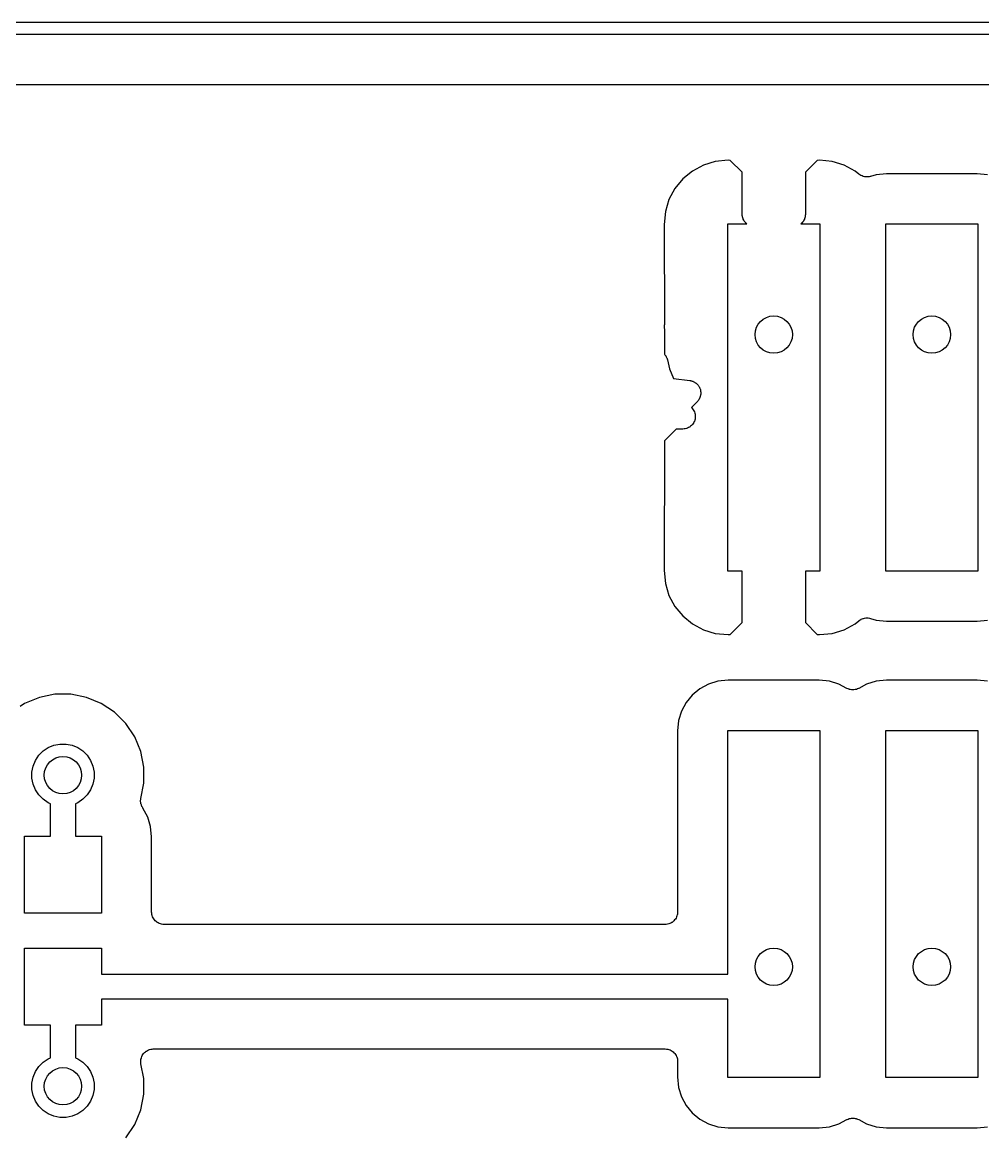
# Model space of a CAD drawing. Extents: x 4.8 to 7.88, y -6.14 to -3.94.
# Drawn here: x 7.2804 to 7.5842, y -4.2864 to -3.935 of the extents above; entities that cross this region are included whole.
import ezdxf

# ---------------------------------------------------------------- set-up
doc = ezdxf.new("R2010")
doc.units = 0
doc.header["$MEASUREMENT"] = 0
doc.layers.add('BLACK', color=7, linetype='CONTINUOUS')

msp = doc.modelspace()

# ---------------------------------------------------------------- linework, layer by layer
at = {"layer": 'BLACK', "linetype": 'CONTINUOUS'}
for p, q in [((4.80325, -3.93504), (7.87392, -3.93504)), ((7.87205, -3.93898), (4.80512, -3.93898)), ((6.32992, -3.95472), (7.85236, -3.95472)), ((7.49585, -3.98025), (7.49238, -3.98211)), ((7.49962, -3.97911), (7.49585, -3.98025)), ((7.50365, -3.97871), (7.49962, -3.97911)), ((7.50436, -3.97874), (7.50365, -3.97871)), ((7.50811, -3.9825), (7.50436, -3.97874)), ((7.53186, -3.97874), (7.52811, -3.9825)), ((7.53257, -3.97871), (7.53186, -3.97874)), ((7.5366, -3.97911), (7.53257, -3.97871)), ((7.54037, -3.98025), (7.5366, -3.97911)), ((7.54384, -3.98211), (7.54037, -3.98025)), ((7.49238, -3.98211), (7.48933, -3.98461)), ((7.50811, -3.99577), (7.50811, -3.9825)), ((7.52811, -3.9825), (7.52811, -3.99583)), ((7.54506, -3.98311), (7.54384, -3.98211)), ((7.54536, -3.98331), (7.54506, -3.98311)), ((7.54566, -3.98352), (7.54536, -3.98331)), ((7.54568, -3.98352), (7.54566, -3.98352)), ((7.5457, -3.98353), (7.54568, -3.98352)), ((7.54604, -3.98368), (7.5457, -3.98353)), ((7.54637, -3.98382), (7.54604, -3.98368)), ((7.54639, -3.98382), (7.54637, -3.98382)), ((7.54641, -3.98383), (7.54639, -3.98382)), ((7.54676, -3.9839), (7.54641, -3.98383)), ((7.54712, -3.98398), (7.54676, -3.9839)), ((7.54829, -3.98391), (7.54793, -3.98398)), ((7.54865, -3.98385), (7.54829, -3.98391)), ((7.54868, -3.98384), (7.54865, -3.98385)), ((7.5487, -3.98383), (7.54868, -3.98384)), ((7.54868, -3.98384), (7.54868, -3.98384)), ((7.54868, -3.98384), (7.54868, -3.98384)), ((7.55046, -3.9833), (7.5487, -3.98383)), ((7.55374, -3.98298), (7.55046, -3.9833)), ((7.58248, -3.98298), (7.55374, -3.98298)), ((7.58576, -3.9833), (7.58248, -3.98298)), ((7.48933, -3.98461), (7.48683, -3.98765)), ((7.54714, -3.98398), (7.54712, -3.98398)), ((7.54716, -3.98398), (7.54714, -3.98398)), ((7.54752, -3.98398), (7.54716, -3.98398)), ((7.54789, -3.98399), (7.54752, -3.98398)), ((7.54791, -3.98398), (7.54789, -3.98399)), ((7.54793, -3.98398), (7.54791, -3.98398)), ((7.48683, -3.98765), (7.48498, -3.99113)), ((7.48498, -3.99113), (7.48383, -3.9949)), ((7.48383, -3.9949), (7.48343, -3.99901)), ((7.50811, -3.99579), (7.50811, -3.99577)), ((7.50811, -3.99582), (7.50811, -3.99579)), ((7.50815, -3.99618), (7.50811, -3.99582)), ((7.50819, -3.99653), (7.50815, -3.99618)), ((7.50819, -3.99656), (7.50819, -3.99653)), ((7.5082, -3.99659), (7.50819, -3.99656)), ((7.5083, -3.99693), (7.5082, -3.99659)), ((7.50841, -3.99727), (7.5083, -3.99693)), ((7.50842, -3.99729), (7.50841, -3.99727)), ((7.50843, -3.99732), (7.50842, -3.99729)), ((7.5086, -3.99763), (7.50843, -3.99732)), ((7.50877, -3.99795), (7.5086, -3.99763)), ((7.50879, -3.99797), (7.50877, -3.99795)), ((7.52763, -3.99767), (7.52748, -3.99797)), ((7.52779, -3.99738), (7.52763, -3.99767)), ((7.52781, -3.99733), (7.52779, -3.99738)), ((7.52783, -3.99728), (7.52781, -3.99733)), ((7.52792, -3.99696), (7.52783, -3.99728)), ((7.52802, -3.99665), (7.52792, -3.99696)), ((7.52803, -3.9966), (7.52802, -3.99665)), ((7.52804, -3.99655), (7.52803, -3.9966)), ((7.52807, -3.99621), (7.52804, -3.99655)), ((7.52811, -3.99588), (7.52807, -3.99621)), ((7.52811, -3.99583), (7.52811, -3.99588)), ((7.48343, -3.99901), (7.48351, -4.03061)), ((7.50354, -4.10866), (7.50354, -3.99882)), ((7.50354, -3.99882), (7.50959, -3.99882)), ((7.5088, -3.99799), (7.50879, -3.99797)), ((7.50903, -3.99827), (7.5088, -3.99799)), ((7.50925, -3.99854), (7.50903, -3.99827)), ((7.50927, -3.99856), (7.50925, -3.99854)), ((7.50929, -3.99858), (7.50927, -3.99856)), ((7.50957, -3.9988), (7.50929, -3.99858)), ((7.50959, -3.99882), (7.50957, -3.9988)), ((7.52693, -3.99864), (7.52671, -3.99882)), ((7.52671, -3.99882), (7.53268, -3.99882)), ((7.52696, -3.9986), (7.52693, -3.99864)), ((7.527, -3.99857), (7.52696, -3.9986)), ((7.52721, -3.99831), (7.527, -3.99857)), ((7.52742, -3.99805), (7.52721, -3.99831)), ((7.52745, -3.99801), (7.52742, -3.99805)), ((7.52748, -3.99797), (7.52745, -3.99801)), ((7.53268, -3.99882), (7.53268, -4.10866)), ((7.55354, -4.10866), (7.55354, -3.99882)), ((7.55354, -3.99882), (7.58268, -3.99882)), ((7.58268, -3.99882), (7.58268, -4.10866)), ((7.48351, -4.03066), (7.48348, -4.03098)), ((7.48348, -4.03098), (7.48352, -4.033)), ((7.48351, -4.03061), (7.48351, -4.03066)), ((7.48352, -4.033), (7.48352, -4.03305)), ((7.48352, -4.03305), (7.48352, -4.03306)), ((7.48352, -4.03306), (7.48352, -4.03306)), ((7.48352, -4.03306), (7.48354, -4.04008)), ((7.48354, -4.04008), (7.48366, -4.04023)), ((7.48366, -4.04023), (7.48387, -4.04048)), ((7.48387, -4.04048), (7.4839, -4.04053)), ((7.4839, -4.04053), (7.48394, -4.04058)), ((7.48394, -4.04058), (7.48409, -4.04086)), ((7.48409, -4.04086), (7.48424, -4.04115)), ((7.48424, -4.04115), (7.48426, -4.0412)), ((7.48426, -4.0412), (7.48429, -4.04126)), ((7.48429, -4.04126), (7.48438, -4.04157)), ((7.48438, -4.04157), (7.48448, -4.04188)), ((7.48448, -4.04188), (7.48509, -4.04464)), ((7.48509, -4.04464), (7.48639, -4.04778)), ((7.48639, -4.04778), (7.49156, -4.04839)), ((7.49156, -4.04839), (7.49161, -4.04839)), ((7.49161, -4.04839), (7.49176, -4.04843)), ((7.49176, -4.04843), (7.4919, -4.04844)), ((7.4919, -4.04844), (7.49213, -4.04851)), ((7.49213, -4.04851), (7.49236, -4.04857)), ((7.49236, -4.04857), (7.4925, -4.04863)), ((7.4925, -4.04863), (7.49264, -4.04867)), ((7.49264, -4.04867), (7.49284, -4.04879)), ((7.49284, -4.04879), (7.49306, -4.04889)), ((7.49306, -4.04889), (7.49318, -4.04897)), ((7.49318, -4.04897), (7.49331, -4.04904)), ((7.49331, -4.04904), (7.49349, -4.04919)), ((7.49349, -4.04919), (7.49369, -4.04933)), ((7.49369, -4.04933), (7.49379, -4.04944)), ((7.49379, -4.04944), (7.4939, -4.04953)), ((7.4939, -4.04953), (7.49405, -4.04972)), ((7.49405, -4.04972), (7.49421, -4.04989)), ((7.49421, -4.04989), (7.49429, -4.05002)), ((7.49429, -4.05002), (7.49438, -4.05013)), ((7.49438, -4.05013), (7.4945, -4.05034)), ((7.4945, -4.05034), (7.49462, -4.05054)), ((7.49462, -4.05054), (7.49467, -4.05068)), ((7.49462, -4.05402), (7.49452, -4.05424)), ((7.49473, -4.05381), (7.49462, -4.05402)), ((7.49467, -4.05068), (7.49474, -4.05081)), ((7.49477, -4.05367), (7.49473, -4.05381)), ((7.49474, -4.05081), (7.49481, -4.05104)), ((7.49483, -4.05354), (7.49477, -4.05367)), ((7.49481, -4.05104), (7.4949, -4.05126)), ((7.49489, -4.0533), (7.49483, -4.05354)), ((7.49496, -4.05308), (7.49489, -4.0533)), ((7.4949, -4.05126), (7.49492, -4.05141)), ((7.49492, -4.05141), (7.49496, -4.05155)), ((7.49496, -4.05155), (7.49498, -4.05178)), ((7.49497, -4.05293), (7.49496, -4.05308)), ((7.495, -4.05279), (7.49497, -4.05293)), ((7.49498, -4.05178), (7.49502, -4.05202)), ((7.49501, -4.05255), (7.495, -4.05279)), ((7.49503, -4.05231), (7.49501, -4.05255)), ((7.49502, -4.05202), (7.49502, -4.05217)), ((7.49502, -4.05217), (7.49503, -4.05231)), ((7.49388, -4.05508), (7.49205, -4.05692)), ((7.49205, -4.05692), (7.49215, -4.05702)), ((7.49215, -4.05702), (7.49218, -4.05705)), ((7.49218, -4.05705), (7.49218, -4.05705)), ((7.49218, -4.05705), (7.49218, -4.05705)), ((7.49218, -4.05705), (7.49219, -4.05706)), ((7.49219, -4.05706), (7.49243, -4.05736)), ((7.49243, -4.05736), (7.49266, -4.05765)), ((7.49266, -4.05765), (7.49266, -4.05765)), ((7.49266, -4.05765), (7.49267, -4.05766)), ((7.49267, -4.05766), (7.49284, -4.058)), ((7.49397, -4.05497), (7.49388, -4.05508)), ((7.49408, -4.05487), (7.49397, -4.05497)), ((7.49422, -4.05467), (7.49408, -4.05487)), ((7.49437, -4.05449), (7.49422, -4.05467)), ((7.49444, -4.05436), (7.49437, -4.05449)), ((7.49452, -4.05424), (7.49444, -4.05436)), ((7.49284, -4.058), (7.49302, -4.05833)), ((7.49311, -4.06096), (7.493, -4.06133)), ((7.49302, -4.05833), (7.49302, -4.05833)), ((7.49302, -4.05833), (7.49302, -4.05834)), ((7.49302, -4.05834), (7.49313, -4.0587)), ((7.49322, -4.06061), (7.49311, -4.06096)), ((7.49313, -4.0587), (7.49323, -4.05907)), ((7.49326, -4.06021), (7.49322, -4.06059)), ((7.49322, -4.06059), (7.49322, -4.0606)), ((7.49322, -4.0606), (7.49322, -4.06061)), ((7.49323, -4.05907), (7.49323, -4.05907)), ((7.49323, -4.05907), (7.49324, -4.05908)), ((7.49324, -4.05908), (7.49327, -4.05945)), ((7.4933, -4.05984), (7.49326, -4.06021)), ((7.49327, -4.05945), (7.4933, -4.05983)), ((7.4933, -4.05983), (7.4933, -4.05984)), ((7.4933, -4.05984), (7.4933, -4.05984)), ((7.48722, -4.06374), (7.48354, -4.06742)), ((7.48937, -4.06374), (7.48722, -4.06374)), ((7.48974, -4.0637), (7.48937, -4.06374)), ((7.49012, -4.06367), (7.48974, -4.0637)), ((7.49013, -4.06367), (7.49012, -4.06367)), ((7.49012, -4.06367), (7.49012, -4.06367)), ((7.4905, -4.06355), (7.49013, -4.06367)), ((7.49085, -4.06345), (7.4905, -4.06355)), ((7.49086, -4.06345), (7.49085, -4.06345)), ((7.49087, -4.06344), (7.49086, -4.06345)), ((7.4912, -4.06326), (7.49087, -4.06344)), ((7.49153, -4.06309), (7.4912, -4.06326)), ((7.49154, -4.06309), (7.49153, -4.06309)), ((7.49183, -4.06285), (7.49154, -4.06308)), ((7.49154, -4.06308), (7.49154, -4.06309)), ((7.49213, -4.06261), (7.49183, -4.06285)), ((7.49214, -4.0626), (7.49213, -4.0626)), ((7.49213, -4.0626), (7.49213, -4.06261)), ((7.49238, -4.06231), (7.49214, -4.0626)), ((7.49262, -4.06202), (7.49238, -4.06231)), ((7.49263, -4.06201), (7.49262, -4.06202)), ((7.49281, -4.06167), (7.49263, -4.062)), ((7.49263, -4.062), (7.49263, -4.06201)), ((7.49299, -4.06134), (7.49281, -4.06167)), ((7.493, -4.06133), (7.49299, -4.06133)), ((7.49299, -4.06133), (7.49299, -4.06134)), ((7.48354, -4.06742), (7.48343, -4.10847)), ((7.48343, -4.10847), (7.48383, -4.11258)), ((7.50811, -4.10866), (7.50354, -4.10866)), ((7.50811, -4.12498), (7.50811, -4.10866)), ((7.53268, -4.10866), (7.52811, -4.10866)), ((7.52811, -4.10866), (7.52811, -4.12498)), ((7.58268, -4.10866), (7.55354, -4.10866)), ((7.48383, -4.11258), (7.48498, -4.11635)), ((7.48498, -4.11635), (7.48683, -4.11983)), ((7.48683, -4.11983), (7.48933, -4.12287)), ((7.48933, -4.12287), (7.49238, -4.12537)), ((7.54384, -4.12537), (7.54506, -4.12437)), ((7.54506, -4.12437), (7.54507, -4.12436)), ((7.54507, -4.12436), (7.5451, -4.12434)), ((7.54507, -4.12436), (7.54507, -4.12436)), ((7.54507, -4.12436), (7.54507, -4.12436)), ((7.5451, -4.12434), (7.54541, -4.12414)), ((7.54541, -4.12414), (7.54571, -4.12394)), ((7.54571, -4.12394), (7.54573, -4.12393)), ((7.54573, -4.12393), (7.54575, -4.12392)), ((7.54575, -4.12392), (7.54609, -4.12378)), ((7.54609, -4.12378), (7.54642, -4.12365)), ((7.54642, -4.12365), (7.54644, -4.12364)), ((7.54644, -4.12364), (7.54646, -4.12364)), ((7.54646, -4.12364), (7.54682, -4.12357)), ((7.54682, -4.12357), (7.54718, -4.1235)), ((7.54718, -4.1235), (7.5472, -4.1235)), ((7.5472, -4.1235), (7.54722, -4.12349)), ((7.54722, -4.12349), (7.54758, -4.1235)), ((7.54758, -4.1235), (7.54795, -4.1235)), ((7.54795, -4.1235), (7.54796, -4.1235)), ((7.54796, -4.1235), (7.54798, -4.1235)), ((7.54798, -4.1235), (7.54834, -4.12358)), ((7.54834, -4.12358), (7.5487, -4.12365)), ((7.5487, -4.12365), (7.55046, -4.12418)), ((7.55046, -4.12418), (7.55374, -4.1245)), ((7.58248, -4.1245), (7.58576, -4.12418)), ((7.49238, -4.12537), (7.49585, -4.12723)), ((7.49585, -4.12723), (7.49962, -4.12837)), ((7.50436, -4.12874), (7.50811, -4.12498)), ((7.52811, -4.12498), (7.53186, -4.12874)), ((7.5366, -4.12837), (7.54037, -4.12723)), ((7.54037, -4.12723), (7.54384, -4.12537)), ((7.55374, -4.1245), (7.58248, -4.1245)), ((7.49962, -4.12837), (7.50365, -4.12877)), ((7.50365, -4.12877), (7.50436, -4.12874)), ((7.53186, -4.12874), (7.53257, -4.12877)), ((7.53257, -4.12877), (7.5366, -4.12837)), ((7.49749, -4.14444), (7.49475, -4.1459)), ((7.50046, -4.14353), (7.49749, -4.14444)), ((7.50374, -4.14321), (7.50046, -4.14353)), ((7.53248, -4.14321), (7.50374, -4.14321)), ((7.53576, -4.14353), (7.53248, -4.14321)), ((7.53873, -4.14444), (7.53576, -4.14353)), ((7.54125, -4.14578), (7.53873, -4.14444)), ((7.54749, -4.14444), (7.54497, -4.14578)), ((7.55046, -4.14353), (7.54749, -4.14444)), ((7.55374, -4.14321), (7.55046, -4.14353)), ((7.58248, -4.14321), (7.55374, -4.14321)), ((7.58576, -4.14353), (7.58248, -4.14321)), ((7.28584, -4.14862), (7.28119, -4.15055)), ((7.29079, -4.14764), (7.28584, -4.14862)), ((7.29583, -4.14764), (7.29079, -4.14764)), ((7.30077, -4.14862), (7.29583, -4.14764)), ((7.30543, -4.15055), (7.30077, -4.14862)), ((7.49235, -4.14787), (7.49039, -4.15026)), ((7.49475, -4.1459), (7.49235, -4.14787)), ((7.5416, -4.14592), (7.54125, -4.14578)), ((7.54193, -4.14607), (7.5416, -4.14592)), ((7.54195, -4.14607), (7.54193, -4.14607)), ((7.54196, -4.14608), (7.54195, -4.14607)), ((7.54232, -4.14615), (7.54196, -4.14608)), ((7.54268, -4.14622), (7.54232, -4.14615)), ((7.5427, -4.14622), (7.54268, -4.14622)), ((7.54272, -4.14623), (7.5427, -4.14622)), ((7.54308, -4.14623), (7.54272, -4.14623)), ((7.54345, -4.14623), (7.54308, -4.14623)), ((7.54347, -4.14623), (7.54345, -4.14623)), ((7.54349, -4.14623), (7.54347, -4.14623)), ((7.54384, -4.14616), (7.54349, -4.14623)), ((7.5442, -4.14609), (7.54384, -4.14616)), ((7.54422, -4.14609), (7.5442, -4.14609)), ((7.54424, -4.14608), (7.54422, -4.14609)), ((7.54458, -4.14594), (7.54424, -4.14608)), ((7.54492, -4.14581), (7.54458, -4.14594)), ((7.54495, -4.14579), (7.54492, -4.14581)), ((7.54497, -4.14578), (7.54495, -4.14579)), ((7.54495, -4.14579), (7.54495, -4.14579)), ((7.54495, -4.14579), (7.54495, -4.14579)), ((7.28119, -4.15055), (7.27975, -4.15151)), ((7.30962, -4.15335), (7.30543, -4.15055)), ((7.49039, -4.15026), (7.48892, -4.153)), ((7.31318, -4.15692), (7.30962, -4.15335)), ((7.48802, -4.15597), (7.4877, -4.15925)), ((7.48892, -4.153), (7.48802, -4.15597)), ((7.31599, -4.16111), (7.31318, -4.15692)), ((7.4877, -4.15925), (7.4877, -4.21654)), ((7.50354, -4.23622), (7.50354, -4.15906)), ((7.50354, -4.15906), (7.53268, -4.15906)), ((7.53268, -4.15906), (7.53268, -4.2689)), ((7.55354, -4.2689), (7.55354, -4.15906)), ((7.55354, -4.15906), (7.58268, -4.15906)), ((7.58268, -4.15906), (7.58268, -4.2689)), ((7.31791, -4.16576), (7.31599, -4.16111)), ((7.28566, -4.16695), (7.28703, -4.16558)), ((7.28703, -4.16558), (7.28864, -4.16451)), ((7.28864, -4.16451), (7.29044, -4.16376)), ((7.29044, -4.16376), (7.29234, -4.16339)), ((7.29234, -4.16339), (7.29428, -4.16339)), ((7.29428, -4.16339), (7.29618, -4.16376)), ((7.29618, -4.16376), (7.29797, -4.16451)), ((7.29797, -4.16451), (7.29958, -4.16558)), ((7.29958, -4.16558), (7.30095, -4.16695)), ((7.3189, -4.17071), (7.31791, -4.16576)), ((7.28384, -4.17036), (7.28458, -4.16857)), ((7.28458, -4.16857), (7.28566, -4.16695)), ((7.30095, -4.16695), (7.30203, -4.16857)), ((7.30203, -4.16857), (7.30277, -4.17036)), ((7.28346, -4.17226), (7.28384, -4.17036)), ((7.28346, -4.1742), (7.28346, -4.17226)), ((7.30277, -4.17036), (7.30315, -4.17226)), ((7.30315, -4.17226), (7.30315, -4.1742)), ((7.3189, -4.17575), (7.3189, -4.17071)), ((7.28384, -4.1761), (7.28346, -4.1742)), ((7.28458, -4.17789), (7.28384, -4.1761)), ((7.30277, -4.1761), (7.30203, -4.17789)), ((7.30315, -4.1742), (7.30277, -4.1761)), ((7.31794, -4.18057), (7.3189, -4.17575)), ((7.28566, -4.1795), (7.28458, -4.17789)), ((7.28703, -4.18087), (7.28566, -4.1795)), ((7.30095, -4.1795), (7.29958, -4.18087)), ((7.30203, -4.17789), (7.30095, -4.1795)), ((7.31792, -4.18074), (7.31794, -4.18057)), ((7.28864, -4.18195), (7.28703, -4.18087)), ((7.28937, -4.18225), (7.28864, -4.18195)), ((7.28937, -4.19252), (7.28937, -4.18225)), ((7.29797, -4.18195), (7.29724, -4.18225)), ((7.29724, -4.18225), (7.29724, -4.19252)), ((7.29958, -4.18087), (7.29797, -4.18195)), ((7.31786, -4.18133), (7.31788, -4.18112)), ((7.31788, -4.18151), (7.31786, -4.18133)), ((7.31788, -4.18112), (7.31789, -4.18091)), ((7.31788, -4.18168), (7.31788, -4.18151)), ((7.31792, -4.18189), (7.31788, -4.18168)), ((7.31789, -4.18091), (7.31792, -4.18074)), ((7.31794, -4.1821), (7.31792, -4.18189)), ((7.31799, -4.18226), (7.31794, -4.1821)), ((7.31802, -4.18243), (7.31799, -4.18226)), ((7.3181, -4.18263), (7.31802, -4.18243)), ((7.31816, -4.18283), (7.3181, -4.18263)), ((7.31824, -4.18299), (7.31816, -4.18283)), ((7.3183, -4.18315), (7.31824, -4.18299)), ((7.31842, -4.18333), (7.3183, -4.18315)), ((7.31852, -4.18351), (7.31842, -4.18333)), ((7.31862, -4.18364), (7.31852, -4.18351)), ((7.32013, -4.18646), (7.31862, -4.18364)), ((7.32103, -4.18943), (7.32013, -4.18646)), ((7.32136, -4.19271), (7.32103, -4.18943)), ((7.2811, -4.21693), (7.2811, -4.19252)), ((7.2811, -4.19252), (7.28937, -4.19252)), ((7.29724, -4.19252), (7.30551, -4.19252)), ((7.30551, -4.19252), (7.30551, -4.21693)), ((7.32136, -4.21654), (7.32136, -4.19271)), ((7.30551, -4.21693), (7.2811, -4.21693)), ((7.32139, -4.2169), (7.32136, -4.21654)), ((7.32142, -4.21727), (7.32139, -4.2169)), ((7.32143, -4.21729), (7.32142, -4.21727)), ((7.32143, -4.2173), (7.32143, -4.21729)), ((7.32154, -4.21766), (7.32143, -4.2173)), ((7.32164, -4.21801), (7.32154, -4.21766)), ((7.32165, -4.21802), (7.32164, -4.21801)), ((7.32165, -4.21804), (7.32165, -4.21802)), ((7.32183, -4.21837), (7.32165, -4.21804)), ((7.322, -4.21869), (7.32183, -4.21837)), ((7.32201, -4.2187), (7.322, -4.21869)), ((7.32201, -4.21871), (7.32201, -4.2187)), ((7.32225, -4.219), (7.32201, -4.21871)), ((7.32248, -4.21929), (7.32225, -4.219)), ((7.32249, -4.2193), (7.32248, -4.21929)), ((7.48677, -4.21904), (7.48654, -4.21933)), ((7.48701, -4.21876), (7.48677, -4.21904)), ((7.48702, -4.21875), (7.48701, -4.21876)), ((7.48703, -4.21874), (7.48702, -4.21875)), ((7.4872, -4.21841), (7.48703, -4.21874)), ((7.48738, -4.21809), (7.4872, -4.21841)), ((7.48739, -4.21807), (7.48738, -4.21809)), ((7.4875, -4.21771), (7.48739, -4.21806)), ((7.48739, -4.21806), (7.48739, -4.21807)), ((7.48761, -4.21735), (7.4875, -4.21771)), ((7.48762, -4.21734), (7.48761, -4.21735)), ((7.48766, -4.21696), (7.48762, -4.21733)), ((7.48762, -4.21733), (7.48762, -4.21734)), ((7.4877, -4.21659), (7.48766, -4.21696)), ((7.4877, -4.21654), (7.4877, -4.21656)), ((7.4877, -4.21656), (7.4877, -4.21656)), ((7.4877, -4.21656), (7.4877, -4.21656)), ((7.4877, -4.21656), (7.4877, -4.21659)), ((7.3225, -4.21931), (7.32249, -4.2193)), ((7.32278, -4.21955), (7.3225, -4.21931)), ((7.32307, -4.21978), (7.32278, -4.21955)), ((7.32308, -4.21979), (7.32307, -4.21978)), ((7.32309, -4.2198), (7.32308, -4.21979)), ((7.32342, -4.21998), (7.32309, -4.2198)), ((7.32374, -4.22015), (7.32342, -4.21998)), ((7.32375, -4.22016), (7.32374, -4.22015)), ((7.32377, -4.22016), (7.32375, -4.22016)), ((7.32412, -4.22027), (7.32377, -4.22016)), ((7.32447, -4.22039), (7.32412, -4.22027)), ((7.32449, -4.22039), (7.32447, -4.22039)), ((7.3245, -4.22039), (7.32449, -4.22039)), ((7.32487, -4.22043), (7.3245, -4.22039)), ((7.32524, -4.22047), (7.32487, -4.22043)), ((7.32526, -4.22047), (7.32524, -4.22047)), ((7.32527, -4.22047), (7.32526, -4.22047)), ((7.32526, -4.22047), (7.32526, -4.22047)), ((7.32529, -4.22047), (7.32527, -4.22047)), ((7.48376, -4.22047), (7.32529, -4.22047)), ((7.48413, -4.22044), (7.48376, -4.22047)), ((7.4845, -4.2204), (7.48413, -4.22044)), ((7.48451, -4.2204), (7.4845, -4.2204)), ((7.48453, -4.2204), (7.48451, -4.2204)), ((7.48488, -4.22029), (7.48453, -4.2204)), ((7.48524, -4.22019), (7.48488, -4.22029)), ((7.48525, -4.22018), (7.48524, -4.22019)), ((7.48526, -4.22018), (7.48525, -4.22018)), ((7.48559, -4.22), (7.48526, -4.22018)), ((7.48592, -4.21983), (7.48559, -4.22)), ((7.48593, -4.21982), (7.48592, -4.21983)), ((7.48594, -4.21981), (7.48593, -4.21982)), ((7.48623, -4.21958), (7.48594, -4.21981)), ((7.48652, -4.21935), (7.48623, -4.21958)), ((7.48653, -4.21934), (7.48652, -4.21935)), ((7.48654, -4.21933), (7.48653, -4.21934)), ((7.2811, -4.25236), (7.2811, -4.22795)), ((7.2811, -4.22795), (7.30551, -4.22795)), ((7.30551, -4.22795), (7.30551, -4.23622)), ((7.30551, -4.23622), (7.50354, -4.23622)), ((7.50354, -4.24409), (7.30551, -4.24409)), ((7.30551, -4.24409), (7.30551, -4.25236)), ((7.50354, -4.2689), (7.50354, -4.24409)), ((7.28937, -4.25236), (7.2811, -4.25236)), ((7.28937, -4.26263), (7.28937, -4.25236)), ((7.30551, -4.25236), (7.29724, -4.25236)), ((7.29724, -4.25236), (7.29724, -4.26263)), ((7.3186, -4.26156), (7.31883, -4.26128)), ((7.31883, -4.26128), (7.31907, -4.26099)), ((7.31907, -4.26099), (7.31908, -4.26098)), ((7.31908, -4.26098), (7.31909, -4.26097)), ((7.31909, -4.26097), (7.31938, -4.26074)), ((7.31938, -4.26074), (7.31967, -4.2605)), ((7.31967, -4.2605), (7.31968, -4.26049)), ((7.31968, -4.26049), (7.31969, -4.26049)), ((7.31969, -4.26049), (7.32002, -4.26031)), ((7.32002, -4.26031), (7.32035, -4.26014)), ((7.32035, -4.26014), (7.32036, -4.26014)), ((7.32036, -4.26014), (7.32037, -4.26013)), ((7.32037, -4.26013), (7.32073, -4.26002)), ((7.32073, -4.26002), (7.32108, -4.25992)), ((7.32108, -4.25992), (7.32109, -4.25992)), ((7.32109, -4.25992), (7.32111, -4.25991)), ((7.32111, -4.25991), (7.32148, -4.25988)), ((7.32148, -4.25988), (7.32185, -4.25984)), ((7.32185, -4.25984), (7.48376, -4.25984)), ((7.48376, -4.25984), (7.48379, -4.25984)), ((7.48379, -4.25984), (7.48379, -4.25984)), ((7.48379, -4.25984), (7.48379, -4.25984)), ((7.48379, -4.25984), (7.48382, -4.25984)), ((7.48382, -4.25984), (7.48418, -4.25988)), ((7.48418, -4.25988), (7.48455, -4.25992)), ((7.48455, -4.25992), (7.48457, -4.25993)), ((7.48457, -4.25993), (7.48458, -4.25993)), ((7.48458, -4.25993), (7.48494, -4.26004)), ((7.48494, -4.26004), (7.48529, -4.26015)), ((7.48529, -4.26015), (7.4853, -4.26016)), ((7.4853, -4.26016), (7.48531, -4.26016)), ((7.48531, -4.26016), (7.48564, -4.26034)), ((7.48564, -4.26034), (7.48596, -4.26052)), ((7.48596, -4.26052), (7.48598, -4.26052)), ((7.48598, -4.26052), (7.48599, -4.26053)), ((7.48599, -4.26053), (7.48627, -4.26077)), ((7.48627, -4.26077), (7.48656, -4.26101)), ((7.48656, -4.26101), (7.48657, -4.26102)), ((7.48657, -4.26102), (7.48658, -4.26102)), ((7.48658, -4.26102), (7.48681, -4.26131)), ((7.48681, -4.26131), (7.48704, -4.2616)), ((7.28566, -4.26538), (7.28703, -4.26401)), ((7.28703, -4.26401), (7.28864, -4.26293)), ((7.28864, -4.26293), (7.28937, -4.26263)), ((7.29724, -4.26263), (7.29797, -4.26293)), ((7.29797, -4.26293), (7.29958, -4.26401)), ((7.29958, -4.26401), (7.30095, -4.26538)), ((7.31791, -4.26373), (7.31795, -4.26336)), ((7.31791, -4.26374), (7.31791, -4.26373)), ((7.31791, -4.26375), (7.31791, -4.26374)), ((7.31794, -4.26412), (7.31791, -4.26375)), ((7.31798, -4.26449), (7.31794, -4.26412)), ((7.31795, -4.26336), (7.31799, -4.26299)), ((7.31798, -4.26452), (7.31798, -4.26449)), ((7.31799, -4.26455), (7.31798, -4.26452)), ((7.31798, -4.26452), (7.31798, -4.26452)), ((7.31798, -4.26452), (7.31798, -4.26452)), ((7.31799, -4.26298), (7.318, -4.26296)), ((7.31799, -4.26299), (7.31799, -4.26298)), ((7.3189, -4.26913), (7.31799, -4.26455)), ((7.318, -4.26296), (7.31811, -4.26261)), ((7.31811, -4.26261), (7.31822, -4.26225)), ((7.31822, -4.26224), (7.31823, -4.26223)), ((7.31822, -4.26225), (7.31822, -4.26224)), ((7.31823, -4.26223), (7.3184, -4.26191)), ((7.3184, -4.26191), (7.31858, -4.26158)), ((7.31858, -4.26158), (7.31859, -4.26157)), ((7.31859, -4.26157), (7.3186, -4.26156)), ((7.48704, -4.2616), (7.48705, -4.26161)), ((7.48705, -4.26161), (7.48706, -4.26162)), ((7.48706, -4.26162), (7.48723, -4.26195)), ((7.48723, -4.26195), (7.4874, -4.26228)), ((7.4874, -4.26228), (7.48741, -4.26229)), ((7.48741, -4.26229), (7.48741, -4.2623)), ((7.48741, -4.2623), (7.48752, -4.26266)), ((7.48752, -4.26266), (7.48763, -4.26301)), ((7.48763, -4.26301), (7.48763, -4.26303)), ((7.48763, -4.26303), (7.48763, -4.26304)), ((7.48763, -4.26304), (7.48766, -4.26341)), ((7.48766, -4.26341), (7.4877, -4.26378)), ((7.4877, -4.26378), (7.4877, -4.2687)), ((7.28384, -4.26878), (7.28458, -4.26699)), ((7.28458, -4.26699), (7.28566, -4.26538)), ((7.30095, -4.26538), (7.30203, -4.26699)), ((7.30203, -4.26699), (7.30277, -4.26878)), ((7.28346, -4.27068), (7.28384, -4.26878)), ((7.28346, -4.27262), (7.28346, -4.27068)), ((7.30277, -4.26878), (7.30315, -4.27068)), ((7.30315, -4.27068), (7.30315, -4.27262)), ((7.3189, -4.27417), (7.3189, -4.26913)), ((7.4877, -4.2687), (7.48802, -4.27198)), ((7.48802, -4.27198), (7.48892, -4.27495)), ((7.53268, -4.2689), (7.50354, -4.2689)), ((7.58268, -4.2689), (7.55354, -4.2689)), ((7.28384, -4.27452), (7.28346, -4.27262)), ((7.28458, -4.27632), (7.28384, -4.27452)), ((7.30277, -4.27452), (7.30203, -4.27632)), ((7.30315, -4.27262), (7.30277, -4.27452)), ((7.31791, -4.27912), (7.3189, -4.27417)), ((7.48892, -4.27495), (7.49039, -4.27769)), ((7.28566, -4.27793), (7.28458, -4.27632)), ((7.28703, -4.2793), (7.28566, -4.27793)), ((7.30095, -4.27793), (7.29958, -4.2793)), ((7.30203, -4.27632), (7.30095, -4.27793)), ((7.49039, -4.27769), (7.49235, -4.28009)), ((7.28864, -4.28038), (7.28703, -4.2793)), ((7.29044, -4.28112), (7.28864, -4.28038)), ((7.29234, -4.2815), (7.29044, -4.28112)), ((7.29428, -4.2815), (7.29234, -4.2815)), ((7.29618, -4.28112), (7.29428, -4.2815)), ((7.29797, -4.28038), (7.29618, -4.28112)), ((7.29958, -4.2793), (7.29797, -4.28038)), ((7.31599, -4.28378), (7.31791, -4.27912)), ((7.49235, -4.28009), (7.49475, -4.28205)), ((7.49475, -4.28205), (7.49749, -4.28352)), ((7.53873, -4.28352), (7.54125, -4.28217)), ((7.54125, -4.28217), (7.54127, -4.28216)), ((7.54127, -4.28216), (7.5413, -4.28214)), ((7.54127, -4.28216), (7.54127, -4.28216)), ((7.54127, -4.28216), (7.54127, -4.28216)), ((7.5413, -4.28214), (7.54164, -4.28201)), ((7.54164, -4.28201), (7.54198, -4.28187)), ((7.54198, -4.28187), (7.542, -4.28187)), ((7.542, -4.28187), (7.54202, -4.28186)), ((7.54202, -4.28186), (7.54238, -4.28179)), ((7.54238, -4.28179), (7.54273, -4.28172)), ((7.54273, -4.28172), (7.54275, -4.28172)), ((7.54275, -4.28172), (7.54277, -4.28172)), ((7.54277, -4.28172), (7.54314, -4.28172)), ((7.54314, -4.28172), (7.5435, -4.28172)), ((7.5435, -4.28172), (7.54352, -4.28173)), ((7.54352, -4.28173), (7.54354, -4.28173)), ((7.54354, -4.28173), (7.54389, -4.2818)), ((7.54389, -4.2818), (7.54426, -4.28188)), ((7.54426, -4.28188), (7.54427, -4.28188)), ((7.54427, -4.28188), (7.54429, -4.28189)), ((7.54429, -4.28189), (7.54462, -4.28203)), ((7.54462, -4.28203), (7.54497, -4.28217)), ((7.54497, -4.28217), (7.54749, -4.28352)), ((7.31318, -4.28797), (7.31599, -4.28378)), ((7.49749, -4.28352), (7.50046, -4.28442)), ((7.50046, -4.28442), (7.50374, -4.28474)), ((7.50374, -4.28474), (7.53248, -4.28474)), ((7.53248, -4.28474), (7.53576, -4.28442)), ((7.53576, -4.28442), (7.53873, -4.28352)), ((7.54749, -4.28352), (7.55046, -4.28442)), ((7.55046, -4.28442), (7.55374, -4.28474)), ((7.55374, -4.28474), (7.58248, -4.28474)), ((7.58248, -4.28474), (7.58576, -4.28442))]:
    msp.add_line(p, q, dxfattribs=at)
at = {"layer": 'BLACK'}
for centre in [(7.51811, -4.03386), (7.51811, -4.03386), (7.56811, -4.03386), (7.56811, -4.03386), (7.29331, -4.17323), (7.51811, -4.23386), (7.51811, -4.23386), (7.56811, -4.23386), (7.56811, -4.23386), (7.29331, -4.27165)]:
    msp.add_circle(centre, 0.00591, dxfattribs=at)

doc.saveas('drawing.dxf')
